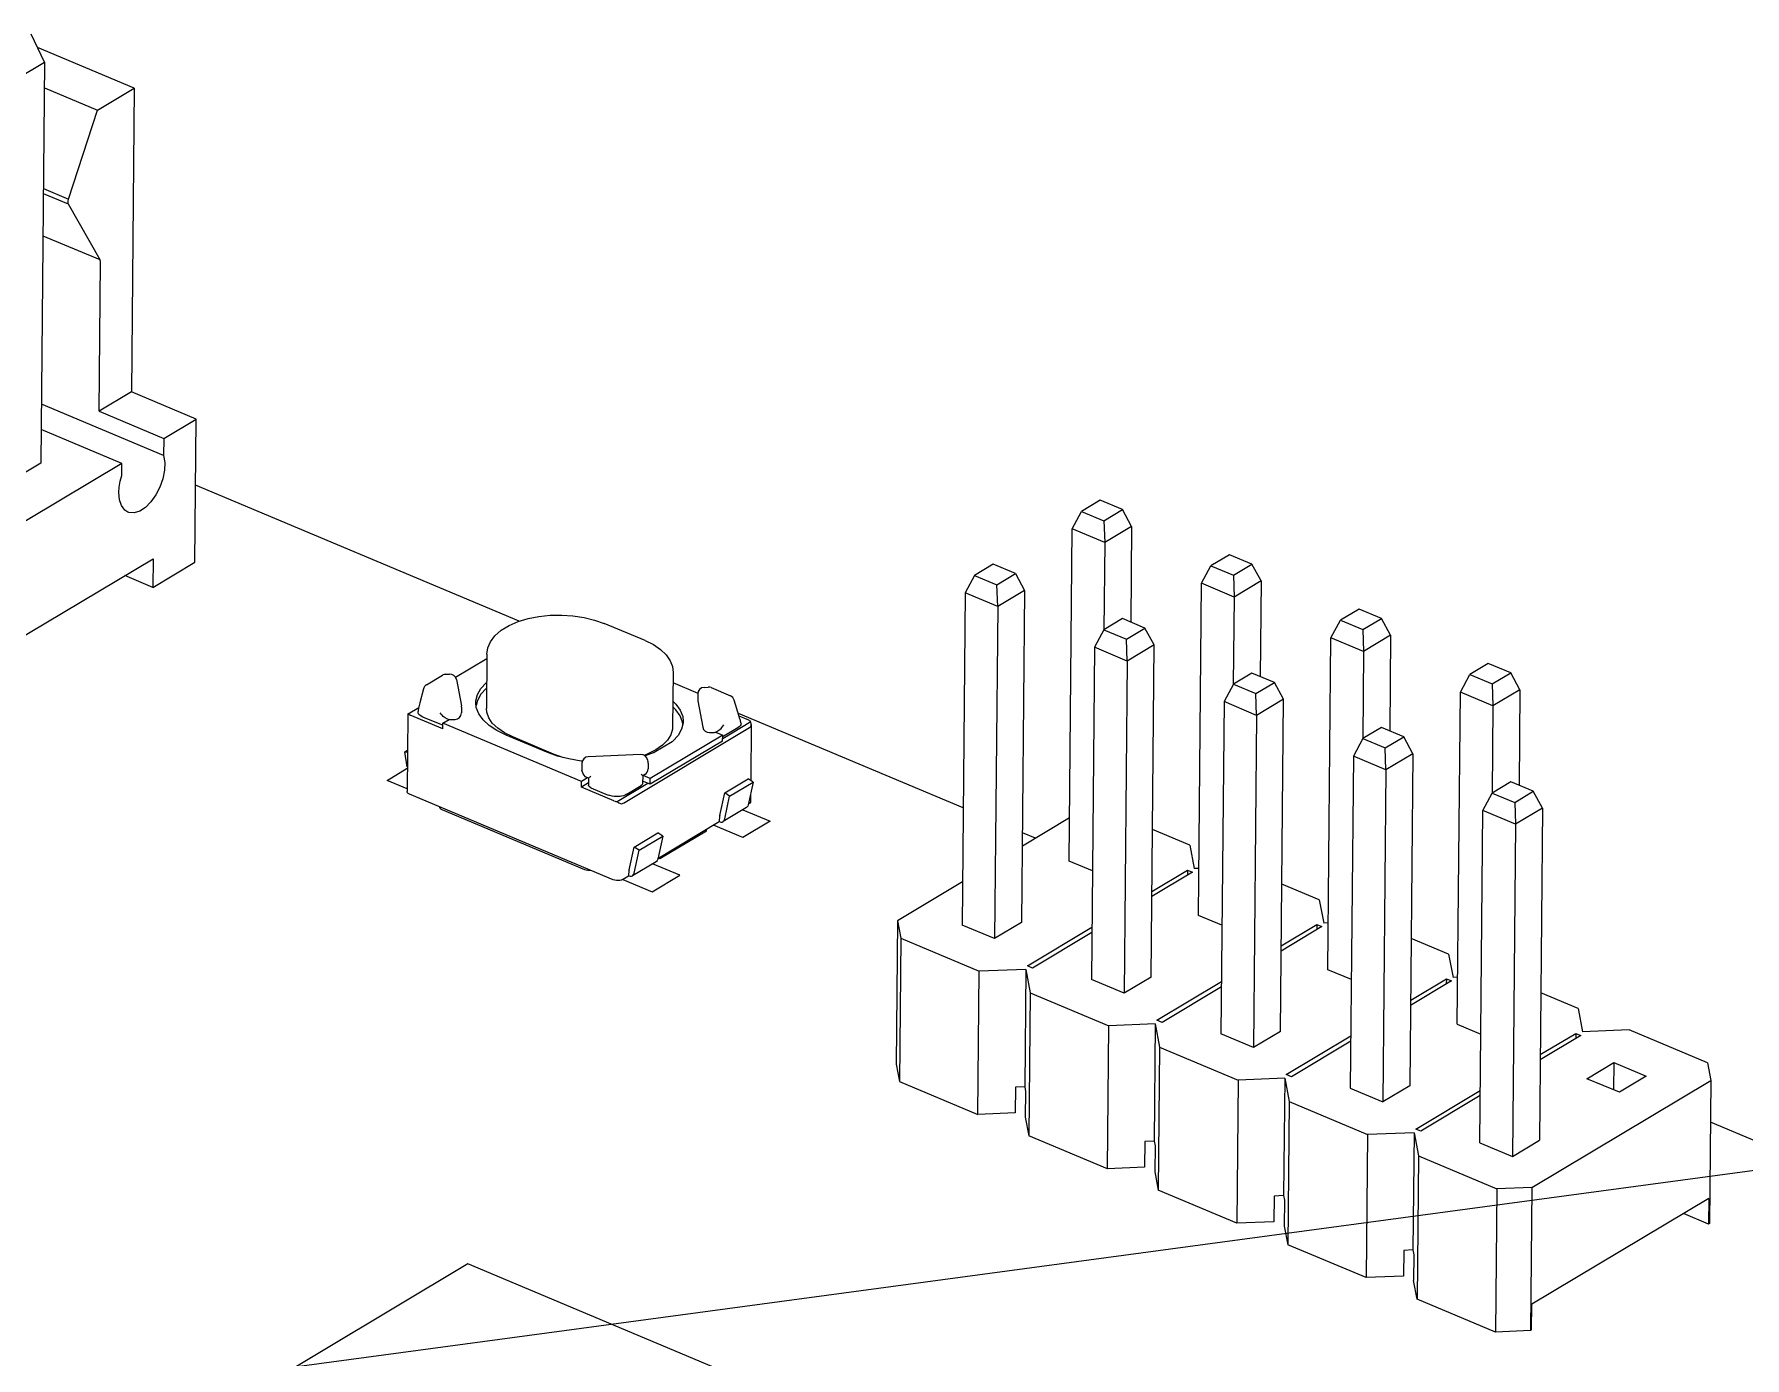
# Model space of a CAD drawing. Header units: millimetres. Extents: x 0 to 841, y 0 to 594.
# Drawn here: x 624.29 to 637.23, y 227.64 to 237.64 of the extents above; entities that cross this region are included whole.
import ezdxf

# ---------------------------------------------------------------- set-up
doc = ezdxf.new("R2010")
doc.units = ezdxf.units.MM
doc.header["$LTSCALE"] = 46.255
doc.layers.get('0').update_dxf_attribs({"linetype": 'CONTINUOUS'})
doc.layers.add('ASSEM_MEM', color=7, linetype='CONTINUOUS')
doc.styles.get("Standard").update_dxf_attribs({"font": 'txt', "width": 0.8})
doc.dimstyles.get("Standard").update_dxf_attribs({"dimtxt": 3, "dimasz": 2.1, "dimexe": 2, "dimexo": 1, "dimtad": 1, "dimzin": 0, "dimdsep": 46, "dimtxsty": 'STANDARD', "dimblk": '_FILLED', "dimblk1": '_FILLED', "dimblk2": '_FILLED', "dimcen": 0.09, "dimazin": 0, "dimtol": 1, "dimtp": 0.01, "dimtm": 0.01, "dimtfac": 1, "dimtofl": 0, "dimtmove": 0, "dimatfit": 3, "dimldrblk": '_FILLED', "dimfxl": 1, "dimtolj": 1, "dimtzin": 0, "dimarcsym": 0})

# ---------------------------------------------------------------- blocks, each defined once
blk = doc.blocks.new('_FILLED')
at = {"color": 0, "linetype": 'BYBLOCK'}
blk.add_solid([(0, 0), (-1, 0.1667), (-1, -0.1667)], dxfattribs=at)

msp = doc.modelspace()

# ---------------------------------------------------------------- linework, layer by layer
at = {"layer": 'ASSEM_MEM', "color": 7, "linetype": 'CONTINUOUS'}
for p, q in [((624.373, 237.432), (624.27, 237.644)), ((625.051, 237.235), (624.319, 237.543)), ((624.166, 237.308), (624.373, 237.432)), ((624.373, 237.432), (624.345, 234.401)), ((624.371, 237.238), (624.774, 237.069)), ((624.774, 237.069), (625.051, 237.235)), ((625.051, 237.235), (625.03, 234.94)), ((624.554, 236.396), (624.774, 237.069)), ((624.364, 236.476), (624.554, 236.396)), ((624.554, 236.358), (624.364, 236.438)), ((624.792, 235.937), (624.554, 236.358)), ((624.792, 235.937), (624.361, 236.118)), ((624.785, 234.793), (624.795, 235.919)), ((625.273, 234.458), (624.349, 234.846)), ((625.03, 234.94), (624.785, 234.793)), ((625.52, 234.734), (625.03, 234.94)), ((624.785, 234.793), (625.274, 234.588)), ((625.274, 234.588), (625.52, 234.734)), ((625.51, 233.652), (625.52, 234.734)), ((624.958, 234.399), (624.347, 234.655)), ((625.274, 234.588), (625.273, 234.458)), ((624.958, 234.399), (623.796, 233.704)), ((624.345, 234.401), (624.138, 234.277)), ((624.958, 234.307), (624.958, 234.399)), ((627.963, 233.205), (625.515, 234.234)), ((632.356, 234.12), (632.216, 234.036)), ((632.525, 234.049), (632.356, 234.12)), ((632.385, 233.965), (632.525, 234.049)), ((632.594, 233.922), (632.525, 234.049)), ((632.144, 233.903), (632.216, 234.036)), ((632.216, 234.036), (632.385, 233.965)), ((632.385, 233.965), (632.391, 233.8)), ((632.594, 233.922), (632.391, 233.8)), ((632.594, 233.922), (632.588, 233.198)), ((632.121, 231.392), (632.144, 233.903)), ((632.391, 233.8), (632.144, 233.903)), ((632.391, 233.8), (632.385, 233.141)), ((624.107, 233.028), (625.193, 233.678)), ((625.193, 233.678), (625.191, 233.461)), ((625.191, 233.461), (625.51, 233.652)), ((633.335, 233.708), (633.194, 233.625)), ((633.504, 233.637), (633.335, 233.708)), ((625.191, 233.461), (624.98, 233.55)), ((631.407, 233.552), (631.335, 233.419)), ((631.547, 233.636), (631.407, 233.552)), ((631.407, 233.552), (631.576, 233.481)), ((631.716, 233.565), (631.547, 233.636)), ((631.576, 233.481), (631.716, 233.565)), ((631.716, 233.565), (631.785, 233.438)), ((633.123, 233.492), (633.194, 233.625)), ((633.194, 233.625), (633.364, 233.553)), ((633.364, 233.553), (633.504, 233.637)), ((633.364, 233.553), (633.37, 233.388)), ((633.573, 233.51), (633.504, 233.637)), ((631.335, 233.419), (631.312, 230.908)), ((631.582, 233.316), (631.335, 233.419)), ((631.582, 233.316), (631.576, 233.481)), ((631.785, 233.438), (631.582, 233.316)), ((631.785, 233.438), (631.762, 230.926)), ((633.1, 230.981), (633.123, 233.492)), ((633.37, 233.388), (633.123, 233.492)), ((633.573, 233.51), (633.37, 233.388)), ((633.573, 233.51), (633.567, 232.787)), ((631.582, 233.316), (631.558, 230.805)), ((633.37, 233.388), (633.363, 232.729)), ((634.314, 233.297), (634.173, 233.213)), ((634.483, 233.226), (634.314, 233.297)), ((628.914, 233.059), (628.606, 233.188)), ((632.385, 233.141), (632.314, 233.008)), ((632.526, 233.225), (632.385, 233.141)), ((632.385, 233.141), (632.555, 233.069)), ((632.695, 233.153), (632.526, 233.225)), ((632.555, 233.069), (632.695, 233.153)), ((632.764, 233.026), (632.695, 233.153)), ((634.102, 233.08), (634.173, 233.213)), ((634.173, 233.213), (634.343, 233.142)), ((634.343, 233.142), (634.483, 233.226)), ((634.343, 233.142), (634.348, 232.977)), ((634.552, 233.099), (634.483, 233.226)), ((632.314, 233.008), (632.291, 230.497)), ((632.56, 232.904), (632.314, 233.008)), ((632.56, 232.904), (632.555, 233.069)), ((632.764, 233.026), (632.56, 232.904)), ((632.741, 230.515), (632.764, 233.026)), ((634.078, 230.569), (634.102, 233.08)), ((634.348, 232.977), (634.102, 233.08)), ((634.552, 233.099), (634.348, 232.977)), ((634.552, 233.099), (634.546, 232.376)), ((627.48, 232.782), (627.718, 232.924)), ((627.718, 232.957), (627.714, 232.546)), ((632.56, 232.904), (632.537, 230.393)), ((634.348, 232.977), (634.342, 232.318)), ((635.292, 232.886), (635.152, 232.802)), ((635.462, 232.814), (635.292, 232.886)), ((627.26, 232.724), (627.382, 232.797)), ((627.405, 232.804), (627.436, 232.805)), ((627.487, 232.764), (627.525, 232.565)), ((629.126, 232.817), (629.122, 232.406)), ((633.504, 232.813), (633.364, 232.729)), ((633.674, 232.742), (633.504, 232.813)), ((635.081, 232.669), (635.152, 232.802)), ((635.152, 232.802), (635.322, 232.731)), ((635.322, 232.731), (635.462, 232.814)), ((635.531, 232.687), (635.462, 232.814)), ((627.238, 232.694), (627.21, 232.587)), ((627.713, 232.74), (627.716, 232.742)), ((627.716, 232.699), (627.713, 232.697)), ((629.125, 232.741), (629.314, 232.662)), ((629.313, 232.656), (629.313, 232.613)), ((629.361, 232.705), (629.392, 232.707)), ((629.413, 232.703), (629.56, 232.641)), ((633.364, 232.729), (633.293, 232.597)), ((633.364, 232.729), (633.534, 232.658)), ((633.534, 232.658), (633.674, 232.742)), ((633.539, 232.493), (633.534, 232.658)), ((633.743, 232.615), (633.539, 232.493)), ((633.743, 232.615), (633.674, 232.742)), ((633.72, 230.104), (633.743, 232.615)), ((635.057, 230.158), (635.081, 232.669)), ((635.327, 232.565), (635.081, 232.669)), ((635.322, 232.731), (635.327, 232.565)), ((635.531, 232.687), (635.327, 232.565)), ((635.531, 232.687), (635.524, 231.964)), ((627.12, 232.502), (627.114, 231.917)), ((627.123, 232.505), (627.202, 232.553)), ((627.384, 232.391), (627.138, 232.495)), ((627.198, 232.531), (627.197, 232.523)), ((627.21, 232.587), (627.206, 232.569)), ((627.526, 232.555), (627.525, 232.512)), ((627.646, 232.606), (627.637, 232.567)), ((629.313, 232.603), (629.351, 232.403)), ((631.32, 231.794), (629.621, 232.508)), ((629.699, 232.457), (629.625, 232.487)), ((633.293, 232.597), (633.269, 230.085)), ((633.539, 232.493), (633.293, 232.597)), ((633.539, 232.493), (633.516, 229.982)), ((635.327, 232.565), (635.321, 231.906)), ((627.364, 232.426), (627.233, 232.481)), ((627.384, 232.391), (627.385, 232.434)), ((627.385, 232.434), (627.432, 232.463)), ((628.433, 231.994), (627.385, 232.434)), ((627.408, 232.473), (627.426, 232.465)), ((627.447, 232.461), (627.478, 232.462)), ((629.705, 232.4), (628.75, 231.828)), ((629.2, 232.427), (629.198, 232.441)), ((629.402, 232.363), (629.433, 232.364)), ((629.446, 232.366), (629.502, 232.343)), ((629.457, 232.371), (629.473, 232.381)), ((629.502, 232.319), (629.714, 232.446)), ((629.617, 232.4), (629.509, 232.335)), ((629.639, 232.438), (629.635, 232.454)), ((629.639, 232.438), (629.639, 232.436)), ((629.717, 232.425), (629.713, 232.002)), ((634.483, 232.402), (634.343, 232.318)), ((634.653, 232.33), (634.483, 232.402)), ((627.097, 232.218), (627.117, 232.23)), ((628.171, 232.214), (627.863, 232.344)), ((628.222, 232.201), (627.914, 232.331)), ((629.502, 232.343), (628.954, 232.015)), ((629.501, 232.299), (628.954, 231.972)), ((629.119, 232.294), (628.982, 232.212)), ((629.501, 232.299), (629.502, 232.343)), ((629.509, 232.335), (629.502, 232.332)), ((634.343, 232.318), (634.272, 232.185)), ((634.343, 232.318), (634.513, 232.247)), ((634.513, 232.247), (634.653, 232.33)), ((634.518, 232.081), (634.513, 232.247)), ((634.722, 232.203), (634.653, 232.33)), ((627.097, 232.218), (627.117, 232.214)), ((627.116, 232.104), (627.097, 232.218)), ((628.436, 232.132), (628.436, 232.088)), ((628.882, 232.197), (628.484, 232.181)), ((628.976, 232.209), (628.914, 232.188)), ((628.937, 232.141), (628.934, 232.157)), ((628.937, 232.131), (628.937, 232.088)), ((634.272, 232.185), (634.248, 229.674)), ((634.518, 232.081), (634.272, 232.185)), ((634.722, 232.203), (634.518, 232.081)), ((634.722, 232.203), (634.699, 229.692)), ((626.964, 232.002), (627.116, 232.093)), ((627.114, 231.939), (626.964, 232.002)), ((628.48, 232.022), (628.433, 231.994)), ((628.433, 231.951), (628.433, 231.994)), ((628.487, 231.983), (628.433, 231.951)), ((628.44, 232.063), (628.437, 232.078)), ((628.487, 232.019), (628.469, 232.026)), ((628.487, 232.019), (628.486, 231.966)), ((628.703, 231.841), (628.934, 231.98)), ((628.897, 232.037), (628.896, 231.978)), ((628.954, 231.972), (628.896, 231.996)), ((628.913, 232.046), (628.897, 232.036)), ((628.954, 232.015), (628.9, 232.038)), ((628.954, 231.972), (628.954, 232.015)), ((629.517, 231.907), (629.695, 232.014)), ((629.554, 231.883), (629.733, 231.989)), ((629.733, 231.989), (629.695, 232.014)), ((629.733, 231.989), (629.695, 231.817)), ((634.518, 232.081), (634.495, 229.57)), ((635.462, 231.99), (635.322, 231.906)), ((635.632, 231.919), (635.462, 231.99)), ((628.674, 231.249), (627.132, 231.897)), ((628.679, 231.847), (628.433, 231.951)), ((628.505, 231.946), (628.636, 231.891)), ((628.776, 231.897), (628.885, 231.962)), ((629.479, 231.735), (629.517, 231.907)), ((629.554, 231.883), (629.517, 231.907)), ((629.517, 231.71), (629.554, 231.883)), ((629.712, 231.892), (629.711, 231.84)), ((635.25, 231.774), (635.322, 231.906)), ((635.322, 231.906), (635.492, 231.835)), ((635.492, 231.835), (635.632, 231.919)), ((635.701, 231.792), (635.632, 231.919)), ((627.361, 231.801), (627.361, 231.799)), ((628.458, 231.326), (627.379, 231.779)), ((629.476, 231.733), (629.475, 231.69)), ((629.479, 231.735), (629.476, 231.733)), ((629.477, 231.733), (629.476, 231.733)), ((629.478, 231.733), (629.477, 231.733)), ((629.682, 231.797), (629.504, 231.69)), ((629.654, 231.78), (629.86, 231.693)), ((629.697, 231.822), (629.7, 231.824)), ((632.124, 231.718), (631.768, 231.505)), ((635.227, 229.262), (635.25, 231.774)), ((635.497, 231.67), (635.25, 231.774)), ((635.492, 231.835), (635.497, 231.67)), ((635.701, 231.792), (635.497, 231.67)), ((635.701, 231.792), (635.678, 229.281)), ((628.832, 231.498), (629.01, 231.605)), ((628.869, 231.473), (629.048, 231.58)), ((629.048, 231.58), (629.01, 231.605)), ((629.048, 231.58), (629.011, 231.407)), ((629.012, 231.412), (629.475, 231.69)), ((629.027, 231.411), (629.378, 231.621)), ((629.378, 231.621), (629.378, 231.631)), ((629.653, 231.57), (629.431, 231.663)), ((629.86, 231.693), (629.653, 231.57)), ((631.867, 231.564), (631.768, 231.605)), ((633.034, 231.511), (632.751, 231.63)), ((635.497, 231.67), (635.474, 229.159)), ((628.795, 231.325), (628.832, 231.498)), ((628.869, 231.473), (628.832, 231.498)), ((628.832, 231.3), (628.869, 231.473)), ((633.034, 231.511), (633.068, 231.335)), ((628.791, 231.323), (628.79, 231.28)), ((628.794, 231.325), (628.791, 231.323)), ((628.793, 231.323), (628.791, 231.323)), ((628.793, 231.323), (628.793, 231.323)), ((628.997, 231.387), (628.819, 231.28)), ((629.176, 231.284), (628.97, 231.37)), ((629.017, 231.415), (629.027, 231.411)), ((629.027, 231.411), (629.027, 231.422)), ((632.298, 231.318), (632.121, 231.392)), ((632.747, 231.162), (633.017, 231.324)), ((633.017, 231.324), (633.016, 231.284)), ((633.017, 231.324), (633.055, 231.307)), ((633.103, 231.336), (633.068, 231.335)), ((628.744, 231.252), (628.79, 231.28)), ((628.746, 231.253), (628.968, 231.16)), ((628.968, 231.16), (629.176, 231.284)), ((631.315, 231.234), (630.823, 230.94)), ((633.055, 231.307), (632.747, 231.123)), ((634.013, 231.099), (633.73, 231.218)), ((634.013, 231.099), (634.047, 230.923)), ((630.823, 230.94), (630.813, 229.857)), ((630.823, 230.94), (630.848, 230.808)), ((633.277, 230.906), (633.1, 230.981)), ((630.848, 230.808), (630.838, 229.725)), ((630.848, 230.808), (631.442, 230.558)), ((631.558, 230.805), (631.312, 230.908)), ((631.762, 230.926), (631.558, 230.805)), ((631.806, 230.6), (632.294, 230.891)), ((632.294, 230.852), (631.845, 230.583)), ((633.726, 230.751), (633.996, 230.912)), ((634.034, 230.896), (633.726, 230.711)), ((633.996, 230.912), (633.995, 230.873)), ((633.996, 230.912), (634.034, 230.896)), ((634.082, 230.925), (634.047, 230.923)), ((634.992, 230.688), (634.709, 230.807)), ((634.992, 230.688), (635.026, 230.512)), ((631.432, 229.476), (631.442, 230.558)), ((631.794, 230.573), (631.442, 230.558)), ((631.794, 230.573), (631.786, 229.685)), ((631.794, 230.573), (631.827, 230.396)), ((631.845, 230.583), (631.806, 230.6)), ((634.256, 230.495), (634.078, 230.569)), ((632.537, 230.393), (632.291, 230.497)), ((632.741, 230.515), (632.537, 230.393)), ((632.785, 230.188), (633.273, 230.48)), ((633.273, 230.441), (632.824, 230.172)), ((635.013, 230.485), (634.704, 230.3)), ((634.705, 230.339), (634.975, 230.501)), ((634.975, 230.501), (634.974, 230.461)), ((634.975, 230.501), (635.013, 230.485)), ((635.061, 230.513), (635.026, 230.512)), ((631.827, 230.396), (631.817, 229.314)), ((631.827, 230.396), (632.421, 230.147)), ((635.971, 230.277), (635.688, 230.396)), ((632.773, 230.161), (632.421, 230.147)), ((632.773, 230.161), (632.764, 229.273)), ((632.773, 230.161), (632.806, 229.985)), ((632.824, 230.172), (632.785, 230.188)), ((635.057, 230.158), (635.235, 230.083)), ((635.971, 230.277), (636.005, 230.1)), ((632.411, 229.064), (632.421, 230.147)), ((633.516, 229.982), (633.269, 230.085)), ((633.72, 230.104), (633.516, 229.982)), ((633.764, 229.777), (634.252, 230.069)), ((634.252, 230.029), (633.803, 229.761)), ((635.992, 230.073), (635.683, 229.889)), ((635.684, 229.928), (635.953, 230.089)), ((635.953, 230.089), (635.992, 230.073)), ((635.953, 230.089), (635.953, 230.05)), ((636.357, 230.115), (636.005, 230.1)), ((636.95, 229.865), (636.357, 230.115)), ((632.806, 229.985), (632.796, 228.902)), ((632.806, 229.985), (633.4, 229.735)), ((630.813, 229.857), (630.838, 229.725)), ((633.803, 229.761), (633.764, 229.777)), ((636.036, 229.746), (636.24, 229.868)), ((636.24, 229.868), (636.238, 229.662)), ((636.24, 229.868), (636.487, 229.765)), ((636.95, 229.865), (636.975, 229.733)), ((630.838, 229.725), (631.432, 229.476)), ((631.715, 229.682), (631.713, 229.487)), ((631.786, 229.685), (631.715, 229.682)), ((631.786, 229.685), (631.792, 229.65)), ((631.792, 229.65), (631.79, 229.455)), ((633.4, 229.735), (633.39, 228.653)), ((633.752, 229.75), (633.4, 229.735)), ((633.752, 229.75), (633.743, 228.862)), ((633.752, 229.75), (633.785, 229.573)), ((634.248, 229.674), (634.495, 229.57)), ((634.699, 229.692), (634.495, 229.57)), ((634.743, 229.365), (635.231, 229.657)), ((635.621, 228.923), (636.975, 229.733)), ((636.283, 229.643), (636.036, 229.746)), ((636.487, 229.765), (636.283, 229.643)), ((636.975, 229.733), (636.965, 228.651)), ((633.785, 229.573), (633.775, 228.491)), ((633.785, 229.573), (634.379, 229.324)), ((635.23, 229.618), (634.782, 229.349)), ((631.713, 229.487), (631.432, 229.476)), ((631.79, 229.455), (631.817, 229.314)), ((643.395, 226.719), (636.972, 229.418)), ((632.411, 229.064), (631.817, 229.314)), ((632.694, 229.271), (632.692, 229.076)), ((632.764, 229.273), (632.694, 229.271)), ((632.764, 229.273), (632.771, 229.238)), ((634.379, 229.324), (634.368, 228.242)), ((634.73, 229.338), (634.379, 229.324)), ((634.73, 229.338), (634.722, 228.451)), ((634.73, 229.338), (634.764, 229.162)), ((634.782, 229.349), (634.743, 229.365)), ((635.227, 229.262), (635.474, 229.159)), ((635.474, 229.159), (635.678, 229.281)), ((632.771, 229.238), (632.769, 229.043)), ((634.764, 229.162), (634.754, 228.08)), ((634.764, 229.162), (635.357, 228.913)), ((632.692, 229.076), (632.411, 229.064)), ((632.769, 229.043), (632.796, 228.902)), ((633.39, 228.653), (632.796, 228.902)), ((635.357, 228.913), (635.347, 227.83)), ((635.621, 228.923), (635.357, 228.913)), ((635.621, 228.923), (635.611, 227.841)), ((633.673, 228.859), (633.671, 228.664)), ((633.743, 228.862), (633.673, 228.859)), ((633.743, 228.862), (633.75, 228.827)), ((633.75, 228.827), (633.748, 228.632)), ((636.959, 228.841), (635.621, 228.04)), ((636.959, 228.841), (636.957, 228.646)), ((633.671, 228.664), (633.39, 228.653)), ((633.748, 228.632), (633.775, 228.491)), ((636.957, 228.646), (636.767, 228.726)), ((636.965, 228.651), (636.957, 228.646)), ((634.368, 228.242), (633.775, 228.491)), ((627.575, 228.346), (625.632, 227.184)), ((636.015, 224.799), (627.575, 228.346)), ((634.652, 228.448), (634.65, 228.253)), ((634.722, 228.451), (634.652, 228.448)), ((634.722, 228.451), (634.729, 228.415)), ((634.729, 228.415), (634.727, 228.221)), ((634.65, 228.253), (634.368, 228.242)), ((634.754, 228.08), (634.727, 228.221)), ((635.347, 227.83), (634.754, 228.08)), ((635.619, 227.846), (635.621, 228.04)), ((635.611, 227.841), (635.347, 227.83)), ((635.619, 227.846), (635.611, 227.841))]:
    msp.add_line(p, q, dxfattribs=at)
for points in [[(624.554, 236.358), (624.551, 236.368), (624.551, 236.382), (624.554, 236.396)], [(624.795, 235.919), (624.795, 235.926), (624.794, 235.932), (624.792, 235.937)], [(625.273, 234.458), (625.281, 234.406), (625.279, 234.347), (625.267, 234.283), (625.244, 234.22), (625.213, 234.16), (625.176, 234.108), (625.135, 234.066), (625.092, 234.038), (625.05, 234.025), (625.011, 234.028), (625.002, 234.031)], [(624.934, 234.178), (624.937, 234.22), (624.945, 234.263), (624.958, 234.307)], [(625.002, 234.031), (624.979, 234.046), (624.954, 234.079), (624.939, 234.124), (624.934, 234.178)], [(627.718, 232.957), (627.725, 233.004), (627.745, 233.05), (627.779, 233.095), (627.827, 233.137), (627.886, 233.173), (627.955, 233.202), (628.031, 233.225), (628.112, 233.241), (628.197, 233.25), (628.284, 233.252), (628.369, 233.246), (628.453, 233.234), (628.532, 233.214), (628.606, 233.188)], [(628.914, 233.059), (628.977, 233.028), (629.031, 232.991), (629.074, 232.95), (629.104, 232.906), (629.121, 232.862), (629.126, 232.817)], [(627.634, 232.59), (627.635, 232.602), (627.647, 232.65), (627.673, 232.696), (627.713, 232.74)], [(627.713, 232.697), (627.672, 232.653), (627.646, 232.606)], [(627.123, 232.505), (627.127, 232.502), (627.132, 232.498), (627.138, 232.495)], [(627.197, 232.515), (627.197, 232.52), (627.197, 232.523)], [(627.203, 232.501), (627.2, 232.506), (627.198, 232.51), (627.197, 232.515)], [(627.206, 232.569), (627.201, 232.547), (627.198, 232.531)], [(627.233, 232.481), (627.221, 232.487), (627.211, 232.494), (627.203, 232.501)], [(627.408, 232.473), (627.403, 232.475), (627.395, 232.48), (627.387, 232.486), (627.38, 232.494), (627.372, 232.503), (627.365, 232.513)], [(627.863, 232.344), (627.793, 232.378), (627.735, 232.417), (627.689, 232.46), (627.656, 232.506), (627.638, 232.553), (627.634, 232.59)], [(627.914, 232.331), (627.852, 232.361), (627.8, 232.396), (627.759, 232.435), (627.732, 232.475), (627.717, 232.518), (627.714, 232.546)], [(629.124, 232.601), (629.148, 232.578), (629.181, 232.532), (629.199, 232.485), (629.203, 232.448)], [(629.198, 232.441), (629.18, 232.489), (629.148, 232.535), (629.124, 232.558)], [(629.635, 232.454), (629.633, 232.462), (629.629, 232.473), (629.626, 232.485), (629.588, 232.609)], [(627.385, 232.421), (627.376, 232.422), (627.364, 232.426)], [(629.122, 232.406), (629.121, 232.39), (629.109, 232.347), (629.083, 232.306), (629.045, 232.267), (628.996, 232.232), (628.936, 232.202), (628.907, 232.191)], [(629.203, 232.448), (629.202, 232.436), (629.191, 232.388), (629.164, 232.342), (629.124, 232.298)], [(629.473, 232.381), (629.481, 232.387), (629.489, 232.393), (629.496, 232.402), (629.503, 232.411), (629.51, 232.422)], [(629.638, 232.422), (629.634, 232.414), (629.627, 232.407), (629.617, 232.4)], [(629.639, 232.436), (629.64, 232.432), (629.639, 232.427), (629.638, 232.422)], [(629.714, 232.446), (629.71, 232.45), (629.705, 232.453), (629.699, 232.457)], [(629.124, 232.298), (629.123, 232.297), (629.121, 232.295), (629.119, 232.294)], [(628.439, 232.148), (628.43, 232.148), (628.338, 232.164), (628.251, 232.186), (628.171, 232.214)], [(628.351, 232.161), (628.293, 232.176), (628.222, 232.201)], [(628.982, 232.212), (628.98, 232.211), (628.978, 232.21), (628.976, 232.209)], [(628.487, 232.019), (628.487, 232.019), (628.488, 232.02), (628.49, 232.022), (628.494, 232.025), (628.499, 232.029), (628.505, 232.033)], [(628.897, 232.037), (628.897, 232.037), (628.896, 232.039), (628.894, 232.041), (628.89, 232.044), (628.885, 232.048)], [(628.896, 231.978), (628.895, 231.974), (628.892, 231.967), (628.885, 231.962)], [(627.132, 231.897), (627.123, 231.902), (627.117, 231.908), (627.114, 231.914), (627.114, 231.917)], [(628.505, 231.946), (628.495, 231.952), (628.488, 231.959), (628.486, 231.966)], [(628.681, 231.88), (628.665, 231.883), (628.649, 231.887), (628.636, 231.891)], [(628.679, 231.847), (628.687, 231.844), (628.694, 231.843), (628.703, 231.841)], [(628.709, 231.88), (628.699, 231.879), (628.69, 231.88), (628.681, 231.88)], [(628.736, 231.883), (628.727, 231.881), (628.718, 231.88), (628.709, 231.88)], [(628.776, 231.897), (628.765, 231.891), (628.751, 231.886), (628.736, 231.883)], [(629.711, 231.84), (629.711, 231.836), (629.707, 231.829), (629.7, 231.824)], [(627.379, 231.779), (627.37, 231.784), (627.364, 231.79), (627.361, 231.796), (627.361, 231.799)], [(629.479, 231.735), (629.479, 231.733), (629.478, 231.733)], [(629.504, 231.69), (629.506, 231.692), (629.513, 231.699), (629.517, 231.71)], [(629.695, 231.817), (629.691, 231.806), (629.685, 231.798), (629.682, 231.797)], [(629.475, 231.69), (629.487, 231.686), (629.497, 231.687), (629.504, 231.69)], [(628.504, 231.321), (628.495, 231.32), (628.482, 231.32), (628.469, 231.322), (628.458, 231.326)], [(628.795, 231.325), (628.794, 231.324), (628.793, 231.323)], [(629.011, 231.407), (629.007, 231.396), (629, 231.389), (628.997, 231.387)], [(628.744, 231.252), (628.735, 231.248), (628.723, 231.245), (628.71, 231.244), (628.697, 231.244), (628.685, 231.246), (628.674, 231.249)], [(628.79, 231.28), (628.802, 231.277), (628.812, 231.278), (628.819, 231.28)], [(628.819, 231.28), (628.821, 231.282), (628.828, 231.29), (628.832, 231.3)]]:
    msp.add_lwpolyline(points, dxfattribs=at)
for centre, start, end in [((627.408, 232.754), 92.3221, 120.8853), ((627.438, 232.755), 10.7408, 92.3221), ((627.286, 232.681), 120.8853, 165.5096), ((629.363, 232.655), 92.3221, 179.4686), ((629.394, 232.657), 67.2032, 92.3221), ((629.54, 232.595), 16.7882, 67.2032), ((627.475, 232.512), 272.3221, 359.4686), ((627.476, 232.556), 359.4686, 10.7408), ((629.363, 232.612), 179.4686, 190.7408), ((627.445, 232.511), 247.2032, 272.3221), ((629.4, 232.413), 190.7408, 272.3221), ((629.431, 232.414), 272.3221, 300.8956), ((628.486, 232.131), 92.3221, 179.4686), ((628.884, 232.147), 10.7408, 92.3221), ((628.887, 232.132), 359.4686, 10.7408), ((628.486, 232.088), 179.4686, 190.7408), ((628.489, 232.072), 190.7408, 247.2032), ((628.887, 232.089), 300.8853, 359.4686)]:
    msp.add_arc(centre, 0.05, start, end, dxfattribs=at)
for centre, major_axis, ratio, start_param, end_param in [((627.17, 232.536), (0.0503, 0.0331), 0.033463, 2.757993, 3.119138), ((629.667, 232.459), (-0.0388, 0.0591), 0.524759, -3.164047, -2.11685), ((628.711, 231.888), (-0.0388, 0.0591), 0.524759, -4.211245, -3.164047)]:
    msp.add_ellipse(centre, major_axis=major_axis, ratio=ratio, start_param=start_param, end_param=end_param, dxfattribs=at)

# ---------------------------------------------------------------- leaders
at = {"color": 7, "linetype": 'CONTINUOUS'}
msp.add_leader([(617.389, 226.374), (668.794, 233.294)], dimstyle='STANDARD', override={"dimtad": 0, "dimldrblk": 'DOT'}, dxfattribs=at)

doc.saveas('drawing.dxf')
